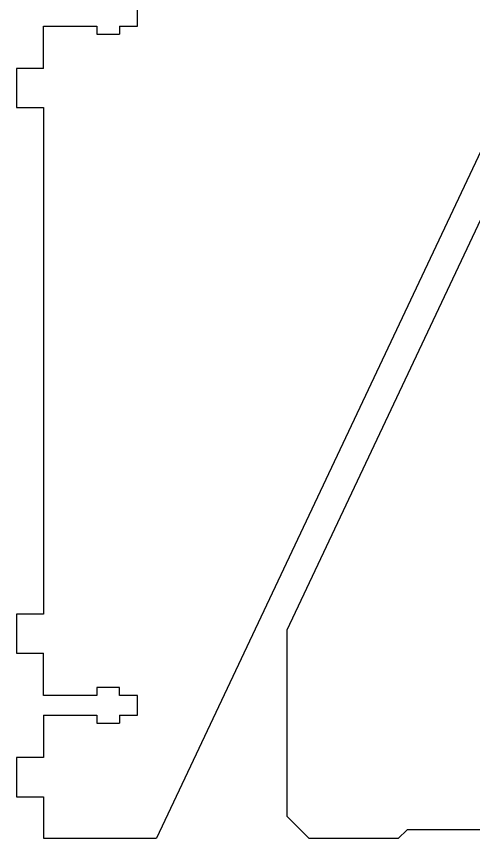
# Model space of a CAD drawing. Extents: x -200 to 421, y -75 to 295.
# Drawn here: x 175.9 to 278.8, y -75 to 110.1 of the extents above; entities that cross this region are included whole.
import ezdxf

# ---------------------------------------------------------------- set-up
doc = ezdxf.new("R2010")
doc.units = 0
doc.layers.get('0').update_dxf_attribs({"linetype": 'CONTINUOUS'})
doc.layers.add('EBENE_2', color=7, linetype='CONTINUOUS')

# ---------------------------------------------------------------- blocks, each defined once
blk = doc.blocks.new('BLOCK_539')
at = {"color": 7}
blk.add_lwpolyline([(194.03, 106.1), (199.13, 106.1)], dxfattribs=at)
blk = doc.blocks.new('BLOCK_544')
at = {"color": 7}
blk.add_lwpolyline([(194.03, -40.99), (194.03, -42.79)], dxfattribs=at)
blk = doc.blocks.new('BLOCK_545')
at = {"color": 7}
blk.add_lwpolyline([(194.03, -47.19), (194.03, -48.99)], dxfattribs=at)
blk = doc.blocks.new('BLOCK_546')
at = {"color": 7}
blk.add_lwpolyline([(203.13, -47.19), (203.13, -42.79)], dxfattribs=at)
blk = doc.blocks.new('BLOCK_547')
at = {"color": 7}
blk.add_lwpolyline([(199.13, -47.19), (203.13, -47.19)], dxfattribs=at)
blk = doc.blocks.new('BLOCK_548')
at = {"color": 7}
blk.add_lwpolyline([(199.13, -47.19), (199.13, -48.99)], dxfattribs=at)
blk = doc.blocks.new('BLOCK_549')
at = {"color": 7}
blk.add_lwpolyline([(182.03, -47.19), (194.03, -47.19)], dxfattribs=at)
blk = doc.blocks.new('BLOCK_550')
at = {"color": 7}
blk.add_lwpolyline([(203.13, -42.79), (199.13, -42.79)], dxfattribs=at)
blk = doc.blocks.new('BLOCK_551')
at = {"color": 7}
blk.add_lwpolyline([(194.03, -42.79), (182.03, -42.79)], dxfattribs=at)
blk = doc.blocks.new('BLOCK_552')
at = {"color": 7}
blk.add_lwpolyline([(199.13, -40.99), (194.03, -40.99)], dxfattribs=at)
blk = doc.blocks.new('BLOCK_565')
at = {"color": 7}
blk.add_lwpolyline([(182.03, -65.54), (182.03, -74.9)], dxfattribs=at)
blk = doc.blocks.new('BLOCK_566')
at = {"color": 7}
blk.add_lwpolyline([(175.93, -33.24), (182.03, -33.24)], dxfattribs=at)
blk = doc.blocks.new('BLOCK_567')
at = {"color": 7}
blk.add_lwpolyline([(182.03, -24.44), (175.93, -24.44)], dxfattribs=at)
blk = doc.blocks.new('BLOCK_568')
at = {"color": 7}
blk.add_lwpolyline([(175.93, -24.44), (175.93, -33.24)], dxfattribs=at)
blk = doc.blocks.new('BLOCK_573')
at = {"color": 7}
blk.add_lwpolyline([(194.03, 107.9), (194.03, 106.1)], dxfattribs=at)
blk = doc.blocks.new('BLOCK_587')
at = {"color": 7}
blk.add_lwpolyline([(203.13, 107.9), (203.13, 112.3)], dxfattribs=at)
blk = doc.blocks.new('BLOCK_588')
at = {"color": 7}
blk.add_lwpolyline([(199.13, 107.9), (203.13, 107.9)], dxfattribs=at)
blk = doc.blocks.new('BLOCK_589')
at = {"color": 7}
blk.add_lwpolyline([(199.13, 107.9), (199.13, 106.1)], dxfattribs=at)
blk = doc.blocks.new('BLOCK_591')
at = {"color": 7}
blk.add_lwpolyline([(182.03, -56.74), (175.93, -56.74)], dxfattribs=at)
blk = doc.blocks.new('BLOCK_592')
at = {"color": 7}
blk.add_lwpolyline([(175.93, -56.74), (175.93, -65.54)], dxfattribs=at)
blk = doc.blocks.new('BLOCK_593')
at = {"color": 7}
blk.add_lwpolyline([(175.93, -65.54), (182.03, -65.54)], dxfattribs=at)
blk = doc.blocks.new('BLOCK_595')
at = {"color": 7}
blk.add_lwpolyline([(194.03, -48.99), (199.13, -48.99)], dxfattribs=at)
blk = doc.blocks.new('BLOCK_596')
at = {"color": 7}
blk.add_lwpolyline([(199.13, -42.79), (199.13, -40.99)], dxfattribs=at)
blk = doc.blocks.new('BLOCK_597')
at = {"color": 7}
blk.add_lwpolyline([(182.03, -47.19), (182.03, -56.74)], dxfattribs=at)
blk = doc.blocks.new('BLOCK_598')
at = {"color": 7}
blk.add_lwpolyline([(182.03, -42.79), (182.03, -33.24)], dxfattribs=at)
blk = doc.blocks.new('BLOCK_605')
at = {"color": 7}
blk.add_lwpolyline([(182.03, 107.9), (194.03, 107.9)], dxfattribs=at)
blk = doc.blocks.new('BLOCK_629')
at = {"color": 7}
blk.add_lwpolyline([(182.03, 98.35), (175.93, 98.35)], dxfattribs=at)
blk = doc.blocks.new('BLOCK_630')
at = {"color": 7}
blk.add_lwpolyline([(175.93, 98.35), (175.93, 89.55)], dxfattribs=at)
blk = doc.blocks.new('BLOCK_631')
at = {"color": 7}
blk.add_lwpolyline([(175.93, 89.55), (182.03, 89.55)], dxfattribs=at)
blk = doc.blocks.new('BLOCK_632')
at = {"color": 7}
blk.add_lwpolyline([(182.03, 89.55), (182.03, -24.44)], dxfattribs=at)
blk = doc.blocks.new('BLOCK_636')
at = {"color": 7}
blk.add_lwpolyline([(182.03, 98.35), (182.03, 107.9)], dxfattribs=at)
blk = doc.blocks.new('BLOCK_2844')
at = {"layer": 'EBENE_2', "color": 7}
blk.add_lwpolyline([(414.61, -72.97), (263.81, -72.97)], dxfattribs=at)
blk = doc.blocks.new('BLOCK_2859')
at = {"layer": 'EBENE_2', "color": 7}
blk.add_lwpolyline([(359.83, 248.1), (207.43, -74.9)], dxfattribs=at)
blk = doc.blocks.new('BLOCK_2861')
at = {"layer": 'EBENE_2', "color": 7}
blk.add_lwpolyline([(182.03, -74.9), (207.43, -74.9)], dxfattribs=at)
blk = doc.blocks.new('BLOCK_2862')
at = {"layer": 'EBENE_2', "color": 7}
blk.add_lwpolyline([(236.81, -69.97), (236.81, -27.97)], dxfattribs=at)
blk = doc.blocks.new('BLOCK_2872')
at = {"layer": 'EBENE_2', "color": 7}
blk.add_lwpolyline([(236.81, -27.97), (389.21, 295.03)], dxfattribs=at)
blk = doc.blocks.new('BLOCK_2879')
at = {"layer": 'EBENE_2', "color": 7}
blk.add_lwpolyline([(261.81, -74.97), (241.81, -74.97)], dxfattribs=at)
blk = doc.blocks.new('BLOCK_2895')
at = {"layer": 'EBENE_2', "color": 7}
blk.add_lwpolyline([(241.81, -74.97), (236.81, -69.97)], dxfattribs=at)
blk = doc.blocks.new('BLOCK_2896')
at = {"layer": 'EBENE_2', "color": 7}
blk.add_lwpolyline([(263.81, -72.97), (261.81, -74.97)], dxfattribs=at)

msp = doc.modelspace()

# ---------------------------------------------------------------- block references
for name in ['BLOCK_587', 'BLOCK_605', 'BLOCK_636', 'BLOCK_573', 'BLOCK_588', 'BLOCK_589', 'BLOCK_539', 'BLOCK_629', 'BLOCK_630', 'BLOCK_631', 'BLOCK_632', 'BLOCK_567', 'BLOCK_568', 'BLOCK_566', 'BLOCK_598', 'BLOCK_544', 'BLOCK_552', 'BLOCK_596', 'BLOCK_551', 'BLOCK_550', 'BLOCK_546', 'BLOCK_549', 'BLOCK_597', 'BLOCK_545', 'BLOCK_547', 'BLOCK_548', 'BLOCK_595', 'BLOCK_591', 'BLOCK_592', 'BLOCK_593', 'BLOCK_565']:
    msp.add_blockref(name, (0, 0))
at = {"layer": 'EBENE_2'}
for name in ['BLOCK_2872', 'BLOCK_2859', 'BLOCK_2862', 'BLOCK_2895', 'BLOCK_2896', 'BLOCK_2844', 'BLOCK_2861', 'BLOCK_2879']:
    msp.add_blockref(name, (0, 0), dxfattribs=at)

doc.saveas('drawing.dxf')
